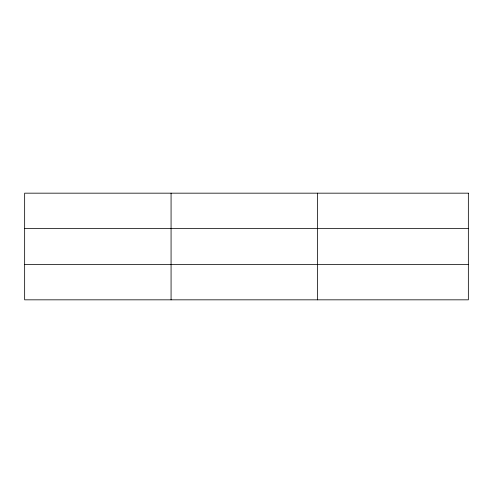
<?xml version="1.0" encoding="UTF-8"?>
<svg xmlns="http://www.w3.org/2000/svg" width="493" height="493" viewBox="0 0 493 493"><rect width="100%" height="100%" fill="white"/><g stroke="black" fill="none" stroke-linecap="round" stroke-linejoin="round"><path stroke-width="0.74" d="M171.071 299.83L171.071 193.17M317.492 299.83L317.492 193.17M24.65 228.37L468.35 228.37M24.65 264.63L468.35 264.63M468.35 193.17L468.35 299.83L24.65 299.83L24.65 193.17L468.35 193.17"/></g></svg>
